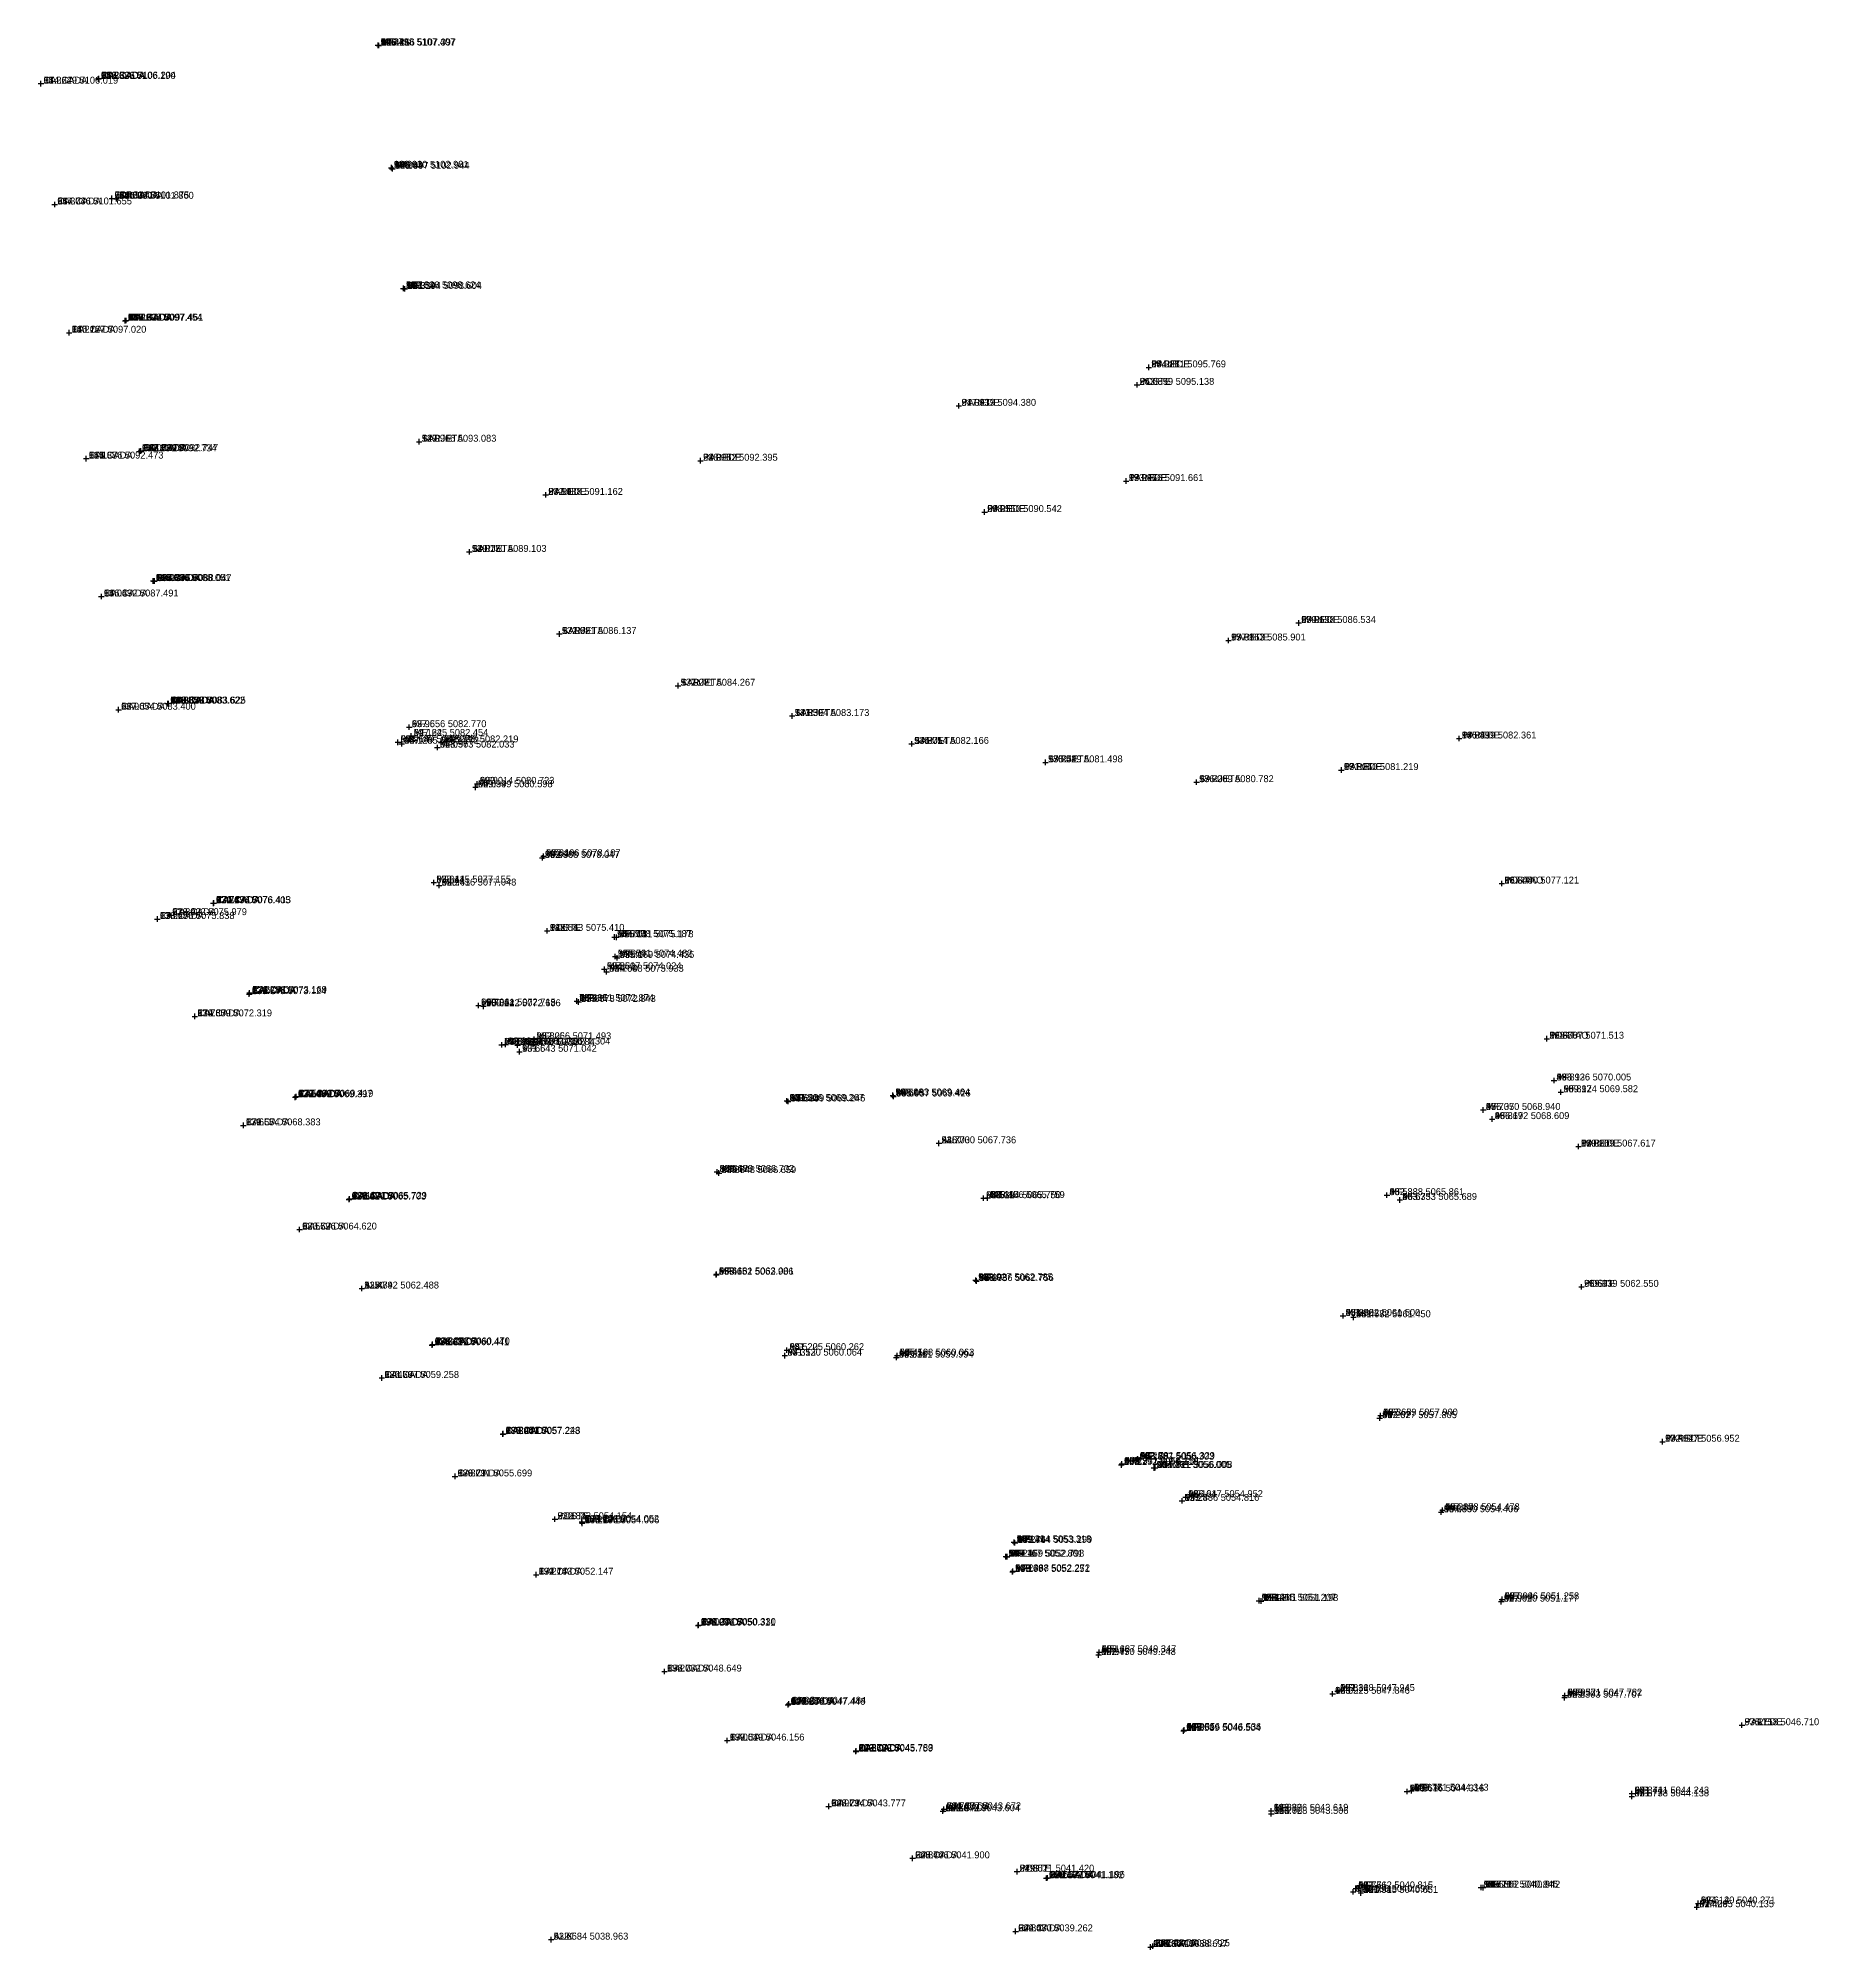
# Model space of a CAD drawing. Extents: x 914 to 999, y 4968 to 5108.
# Drawn here: x 914.1 to 978.5, y 5038.6 to 5107.7 of the extents above; entities that cross this region are included whole.
import ezdxf

# ---------------------------------------------------------------- set-up
doc = ezdxf.new("R2010")
doc.units = 0
doc.linetypes.add('1', pattern=[0])
doc.layers.get('0').update_dxf_attribs({"linetype": '1'})
doc.styles.add('STD', font='txt')

# ---------------------------------------------------------------- blocks, each defined once
blk = doc.blocks.new('CROSS')
at = {"color": 0}
for p, q in [((-50, 0), (50, 0)), ((0, -50), (0, 50))]:
    blk.add_line(p, q, dxfattribs=at)

msp = doc.modelspace()

# ---------------------------------------------------------------- block references
at = {"layer": 'POINT', "color": 2, "xscale": 0.002, "yscale": 0.002, "zscale": 0.002}
for p in [(926.428, 5107.4067, 54.2786), (926.4557, 5107.3967, 54.4214), (914.2489, 5106.0193, 54.3617), (916.3226, 5106.1904, 54.3381), (916.3365, 5106.2035, 54.2535), (926.91, 5102.9808, 54.2625), (926.9468, 5102.9444, 54.3493), (914.7461, 5101.655, 54.3034), (916.8137, 5101.8747, 54.3001), (916.98, 5101.8599, 54.2264), (927.3464, 5098.6239, 54.1622), (927.3938, 5098.6039, 54.3142), (915.2673, 5097.0203, 54.2122), (917.2927, 5097.454, 54.2297), (917.3237, 5097.4609, 54.1526), (954.2813, 5095.7688, 54.0808), (953.8588, 5095.1376, 54.059), (947.4192, 5094.3799, 54.0928), (917.8061, 5092.7341, 54.163), (917.8604, 5092.7472, 54.0718), (927.9163, 5093.0829, 54.0958), (915.886, 5092.4727, 54.1367), (938.082, 5092.3954, 54.096), (953.4659, 5091.6614, 53.9969), (932.4876, 5091.1622, 54.1083), (948.3502, 5090.5417, 53.956), (929.7297, 5089.1027, 54.0173), (918.3058, 5088.0508, 54.0563), (918.346, 5088.0467, 53.9789), (916.4318, 5087.4913, 54.0394), (959.6984, 5086.5344, 53.9146), (932.9812, 5086.1372, 53.962), (957.1635, 5085.9009, 53.886), (937.2711, 5084.2672, 53.9081), (917.054, 5083.3996, 53.9649), (918.829, 5083.6219, 53.9548), (918.8585, 5083.6248, 53.8514), (941.3938, 5083.1731, 53.8502), (927.5563, 5082.7697, 53.9645), (927.6245, 5082.454, 54.1244), (965.4993, 5082.3605, 53.8833), (927.1493, 5082.2229, 53.9678), (927.2847, 5082.1718, 54.1264), (928.573, 5082.0334, 54.0955), (928.7132, 5082.2185, 53.9393), (945.7136, 5082.1663, 53.8047), (950.5495, 5081.4978, 53.7422), (961.2399, 5081.2191, 53.8061), (929.9494, 5080.5978, 54.0388), (930.0145, 5080.7233, 53.9006), (956.0087, 5080.7824, 53.7255), (932.3679, 5078.0474, 53.9975), (932.4064, 5078.107, 53.8164), (928.4446, 5077.1547, 53.8109), (928.6364, 5077.0481, 53.9409), (967.0397, 5077.1207, 53.8483), (920.4784, 5076.405, 53.8133), (920.4939, 5076.4134, 53.7387), (918.4549, 5075.8379, 53.9258), (918.9016, 5075.9785, 53.8396), (932.5428, 5075.4103, 54.0576), (934.9785, 5075.1868, 53.8757), (935.0412, 5075.1778, 53.7106), (934.6066, 5074.0242, 53.8508), (935.0011, 5074.4815, 53.8541), (935.0688, 5074.4349, 53.7164), (934.6879, 5073.9328, 53.7037), (921.7745, 5073.1241, 53.7539), (921.7877, 5073.1691, 53.679), (930.0608, 5072.7153, 53.7044), (930.2417, 5072.6865, 53.8324), (933.6111, 5072.8743, 53.8352), (933.6781, 5072.8429, 53.6769), (919.8085, 5072.3192, 53.7645), (930.8999, 5071.2927, 53.6592), (931.04, 5071.3064, 53.8326), (931.4721, 5071.2836, 53.837), (932.0338, 5071.3043, 53.6534), (932.0664, 5071.4926, 53.8251), (968.6665, 5071.5132, 53.8727), (931.5432, 5071.0415, 53.6636), (968.9264, 5070.0047, 53.813), (923.4387, 5069.3972, 53.646), (923.4694, 5069.4194, 53.5926), (941.2063, 5069.267, 53.5513), (941.2493, 5069.2459, 53.6881), (945.0335, 5069.4639, 53.5156), (945.0566, 5069.426, 53.6429), (969.1737, 5069.5817, 53.8917), (966.3703, 5068.9403, 53.7051), (966.6919, 5068.6091, 53.8165), (921.5645, 5068.3828, 53.6654), (946.6998, 5067.7356, 53.7032), (969.8095, 5067.6172, 53.8264), (938.6792, 5066.7023, 53.5476), (938.7484, 5066.6589, 53.6642), (925.4007, 5065.7287, 53.4671), (948.3135, 5065.7505, 53.5191), (948.4562, 5065.7592, 53.4099), (962.888, 5065.8614, 53.5331), (925.3803, 5065.7026, 53.5416), (963.3531, 5065.6889, 53.6734), (923.5965, 5064.6198, 53.5722), (938.6519, 5062.9858, 53.4649), (938.661, 5063.0008, 53.618), (925.8419, 5062.4881, 53.479), (948.0268, 5062.7855, 53.4918), (948.056, 5062.7565, 53.3727), (969.9192, 5062.5498, 53.6127), (961.3023, 5061.5, 53.3576), (961.6817, 5061.4496, 53.4773), (928.381, 5060.4407, 53.3813), (928.4026, 5060.4701, 53.3273), (941.2047, 5060.2624, 53.5218), (941.1304, 5060.0641, 53.3521), (945.1611, 5059.9937, 53.3312), (945.1882, 5060.0632, 53.4503), (926.5672, 5059.2576, 53.4788), (962.6269, 5057.8046, 53.2067), (962.6586, 5057.8999, 53.3685), (930.9409, 5057.2284, 53.3005), (930.9531, 5057.2427, 53.2411), (972.8474, 5056.9521, 53.4017), (953.2922, 5056.1146, 53.2788), (953.3108, 5056.1536, 53.1936), (953.8565, 5056.3027, 53.2563), (953.8808, 5056.3287, 53.1789), (929.2111, 5055.6986, 53.3793), (954.4715, 5056.0047, 53.226), (954.5107, 5056.0081, 53.1574), (955.4855, 5054.8164, 53.2334), (955.617, 5054.9519, 53.1037), (932.822, 5054.1535, 53.1841), (933.7963, 5054.0524, 53.1436), (933.8054, 5054.0059, 53.2193), (964.8496, 5054.4062, 53.0588), (964.8975, 5054.4781, 53.2166), (949.4138, 5053.3176, 53.129), (949.4436, 5053.2986, 53.276), (949.1167, 5052.8012, 53.1158), (949.1592, 5052.7984, 53.2461), (932.1433, 5052.1475, 53.2757), (949.3568, 5052.2513, 53.1085), (949.3683, 5052.2717, 53.2427), (967.046, 5051.2576, 53.0988), (958.2655, 5051.2071, 53.1408), (958.3411, 5051.1977, 52.9739), (967.0196, 5051.1772, 52.9695), (937.9981, 5050.3111, 53.1037), (938.0145, 5050.3297, 53.0274), (952.4698, 5049.2476, 52.9747), (952.4866, 5049.3474, 53.1663), (936.7822, 5048.6491, 53.2085), (960.9248, 5047.8455, 53.0208), (961.1075, 5047.9454, 52.8309), (969.3208, 5047.7817, 52.9574), (941.2455, 5047.4463, 52.9546), (941.2757, 5047.4844, 52.8806), (969.3033, 5047.7075, 52.8299), (955.5387, 5046.5038, 52.8535), (955.5565, 5046.5356, 53.0055), (975.7178, 5046.7099, 53.1153), (939.0489, 5046.1561, 53.051), (943.6983, 5045.7592, 52.8715), (943.7017, 5045.7828, 52.8183), (963.6163, 5044.3164, 52.8632), (963.7715, 5044.3428, 52.6764), (942.7138, 5043.777, 52.9286), (946.8767, 5043.6724, 52.7099), (971.7378, 5044.1379, 52.677), (971.7414, 5044.2426, 52.8408), (946.842, 5043.6036, 52.8036), (958.7058, 5043.6188, 52.8871), (958.7084, 5043.5063, 52.7024), (945.7463, 5041.9005, 52.8404), (949.5209, 5041.4203, 52.8009), (950.5816, 5041.1817, 52.7494), (950.6269, 5041.1962, 52.6522), (961.668, 5040.6908, 52.613), (961.7623, 5040.8152, 52.761), (961.9448, 5040.6513, 52.7512), (966.2885, 5040.8447, 52.7105), (966.3617, 5040.8423, 52.5661), (974.1402, 5040.2713, 52.6117), (974.0851, 5040.1355, 52.4291), (932.6836, 5038.9632, 52.6532), (949.47, 5039.2624, 52.8079), (954.3473, 5038.6967, 52.7297), (954.4244, 5038.7248, 52.5979)]:
    msp.add_blockref('CROSS', p, dxfattribs=at)

# ---------------------------------------------------------------- texts
at = {"layer": 'CO_ORDS', "color": 3, "style": 'STD'}
for s, p in [(' 926.428 5107.407', (926.428, 5107.4067, 54.2786)), (' 926.456 5107.397', (926.4557, 5107.3967, 54.4214)), (' 914.249 5106.019', (914.2489, 5106.0193, 54.3617)), (' 916.323 5106.190', (916.3226, 5106.1904, 54.3381)), (' 916.336 5106.204', (916.3365, 5106.2035, 54.2535)), (' 926.910 5102.981', (926.91, 5102.9808, 54.2625)), (' 926.947 5102.944', (926.9468, 5102.9444, 54.3493)), (' 914.746 5101.655', (914.7461, 5101.655, 54.3034)), (' 916.814 5101.875', (916.8137, 5101.8747, 54.3001)), (' 916.980 5101.860', (916.98, 5101.8599, 54.2264)), (' 927.346 5098.624', (927.3464, 5098.6239, 54.1622)), (' 927.394 5098.604', (927.3938, 5098.6039, 54.3142)), (' 917.293 5097.454', (917.2927, 5097.454, 54.2297)), (' 917.324 5097.461', (917.3237, 5097.4609, 54.1526)), (' 915.267 5097.020', (915.2673, 5097.0203, 54.2122)), (' 954.281 5095.769', (954.2813, 5095.7688, 54.0808)), (' 953.859 5095.138', (953.8588, 5095.1376, 54.059)), (' 947.419 5094.380', (947.4192, 5094.3799, 54.0928)), (' 917.806 5092.734', (917.8061, 5092.7341, 54.163)), (' 917.860 5092.747', (917.8604, 5092.7472, 54.0718)), (' 927.916 5093.083', (927.9163, 5093.0829, 54.0958)), (' 915.886 5092.473', (915.886, 5092.4727, 54.1367)), (' 938.082 5092.395', (938.082, 5092.3954, 54.096)), (' 932.488 5091.162', (932.4876, 5091.1622, 54.1083)), (' 953.466 5091.661', (953.4659, 5091.6614, 53.9969)), (' 948.350 5090.542', (948.3502, 5090.5417, 53.956)), (' 929.730 5089.103', (929.7297, 5089.1027, 54.0173)), (' 918.306 5088.051', (918.3058, 5088.0508, 54.0563)), (' 918.346 5088.047', (918.346, 5088.0467, 53.9789)), (' 916.432 5087.491', (916.4318, 5087.4913, 54.0394)), (' 959.698 5086.534', (959.6984, 5086.5344, 53.9146)), (' 932.981 5086.137', (932.9812, 5086.1372, 53.962)), (' 957.163 5085.901', (957.1635, 5085.9009, 53.886)), (' 937.271 5084.267', (937.2711, 5084.2672, 53.9081)), (' 918.829 5083.622', (918.829, 5083.6219, 53.9548)), (' 918.858 5083.625', (918.8585, 5083.6248, 53.8514)), (' 917.054 5083.400', (917.054, 5083.3996, 53.9649)), (' 941.394 5083.173', (941.3938, 5083.1731, 53.8502)), (' 927.149 5082.223', (927.1493, 5082.2229, 53.9678)), (' 927.285 5082.172', (927.2847, 5082.1718, 54.1264)), (' 927.556 5082.770', (927.5563, 5082.7697, 53.9645)), (' 927.625 5082.454', (927.6245, 5082.454, 54.1244)), (' 928.713 5082.219', (928.7132, 5082.2185, 53.9393)), (' 945.714 5082.166', (945.7136, 5082.1663, 53.8047)), (' 965.499 5082.361', (965.4993, 5082.3605, 53.8833)), (' 928.573 5082.033', (928.573, 5082.0334, 54.0955)), (' 950.549 5081.498', (950.5495, 5081.4978, 53.7422)), (' 956.009 5080.782', (956.0087, 5080.7824, 53.7255)), (' 961.240 5081.219', (961.2399, 5081.2191, 53.8061)), (' 929.949 5080.598', (929.9494, 5080.5978, 54.0388)), (' 930.014 5080.723', (930.0145, 5080.7233, 53.9006)), (' 932.368 5078.047', (932.3679, 5078.0474, 53.9975)), (' 932.406 5078.107', (932.4064, 5078.107, 53.8164)), (' 928.445 5077.155', (928.4446, 5077.1547, 53.8109)), (' 928.636 5077.048', (928.6364, 5077.0481, 53.9409)), (' 967.040 5077.121', (967.0397, 5077.1207, 53.8483)), (' 918.902 5075.979', (918.9016, 5075.9785, 53.8396)), (' 920.478 5076.405', (920.4784, 5076.405, 53.8133)), (' 920.494 5076.413', (920.4939, 5076.4134, 53.7387)), (' 918.455 5075.838', (918.4549, 5075.8379, 53.9258)), (' 932.543 5075.410', (932.5428, 5075.4103, 54.0576)), (' 934.978 5075.187', (934.9785, 5075.1868, 53.8757)), (' 935.041 5075.178', (935.0412, 5075.1778, 53.7106)), (' 934.607 5074.024', (934.6066, 5074.0242, 53.8508)), (' 934.688 5073.933', (934.6879, 5073.9328, 53.7037)), (' 935.001 5074.482', (935.0011, 5074.4815, 53.8541)), (' 935.069 5074.435', (935.0688, 5074.4349, 53.7164)), (' 921.788 5073.169', (921.7877, 5073.1691, 53.679)), (' 921.775 5073.124', (921.7745, 5073.1241, 53.7539)), (' 930.061 5072.715', (930.0608, 5072.7153, 53.7044)), (' 930.242 5072.686', (930.2417, 5072.6865, 53.8324)), (' 933.611 5072.874', (933.6111, 5072.8743, 53.8352)), (' 933.678 5072.843', (933.6781, 5072.8429, 53.6769)), (' 919.809 5072.319', (919.8085, 5072.3192, 53.7645)), (' 930.900 5071.293', (930.8999, 5071.2927, 53.6592)), (' 931.040 5071.306', (931.04, 5071.3064, 53.8326)), (' 931.472 5071.284', (931.4721, 5071.2836, 53.837)), (' 932.034 5071.304', (932.0338, 5071.3043, 53.6534)), (' 932.066 5071.493', (932.0664, 5071.4926, 53.8251)), (' 968.667 5071.513', (968.6665, 5071.5132, 53.8727)), (' 931.543 5071.042', (931.5432, 5071.0415, 53.6636)), (' 968.926 5070.005', (968.9264, 5070.0047, 53.813)), (' 923.439 5069.397', (923.4387, 5069.3972, 53.646)), (' 923.469 5069.419', (923.4694, 5069.4194, 53.5926)), (' 941.206 5069.267', (941.2063, 5069.267, 53.5513)), (' 941.249 5069.246', (941.2493, 5069.2459, 53.6881)), (' 945.033 5069.464', (945.0335, 5069.4639, 53.5156)), (' 945.057 5069.426', (945.0566, 5069.426, 53.6429)), (' 969.174 5069.582', (969.1737, 5069.5817, 53.8917)), (' 921.564 5068.383', (921.5645, 5068.3828, 53.6654)), (' 966.370 5068.940', (966.3703, 5068.9403, 53.7051)), (' 966.692 5068.609', (966.6919, 5068.6091, 53.8165)), (' 946.700 5067.736', (946.6998, 5067.7356, 53.7032)), (' 969.809 5067.617', (969.8095, 5067.6172, 53.8264)), (' 938.679 5066.702', (938.6792, 5066.7023, 53.5476)), (' 938.748 5066.659', (938.7484, 5066.6589, 53.6642)), (' 925.380 5065.703', (925.3803, 5065.7026, 53.5416)), (' 925.401 5065.729', (925.4007, 5065.7287, 53.4671)), (' 948.314 5065.750', (948.3135, 5065.7505, 53.5191)), (' 948.456 5065.759', (948.4562, 5065.7592, 53.4099)), (' 962.888 5065.861', (962.888, 5065.8614, 53.5331)), (' 963.353 5065.689', (963.3531, 5065.6889, 53.6734)), (' 923.596 5064.620', (923.5965, 5064.6198, 53.5722)), (' 938.652 5062.986', (938.6519, 5062.9858, 53.4649)), (' 938.661 5063.001', (938.661, 5063.0008, 53.618)), (' 925.842 5062.488', (925.8419, 5062.4881, 53.479)), (' 948.027 5062.785', (948.0268, 5062.7855, 53.4918)), (' 948.056 5062.756', (948.056, 5062.7565, 53.3727)), (' 969.919 5062.550', (969.9192, 5062.5498, 53.6127)), (' 961.302 5061.500', (961.3023, 5061.5, 53.3576)), (' 961.682 5061.450', (961.6817, 5061.4496, 53.4773)), (' 928.381 5060.441', (928.381, 5060.4407, 53.3813)), (' 928.403 5060.470', (928.4026, 5060.4701, 53.3273)), (' 941.130 5060.064', (941.1304, 5060.0641, 53.3521)), (' 941.205 5060.262', (941.2047, 5060.2624, 53.5218)), (' 945.188 5060.063', (945.1882, 5060.0632, 53.4503)), (' 945.161 5059.994', (945.1611, 5059.9937, 53.3312)), (' 926.567 5059.258', (926.5672, 5059.2576, 53.4788)), (' 962.627 5057.805', (962.6269, 5057.8046, 53.2067)), (' 962.659 5057.900', (962.6586, 5057.8999, 53.3685)), (' 930.941 5057.228', (930.9409, 5057.2284, 53.3005)), (' 930.953 5057.243', (930.9531, 5057.2427, 53.2411)), (' 972.847 5056.952', (972.8474, 5056.9521, 53.4017)), (' 953.292 5056.115', (953.2922, 5056.1146, 53.2788)), (' 953.311 5056.154', (953.3108, 5056.1536, 53.1936)), (' 953.857 5056.303', (953.8565, 5056.3027, 53.2563)), (' 953.881 5056.329', (953.8808, 5056.3287, 53.1789)), (' 954.471 5056.005', (954.4715, 5056.0047, 53.226)), (' 954.511 5056.008', (954.5107, 5056.0081, 53.1574)), (' 929.211 5055.699', (929.2111, 5055.6986, 53.3793)), (' 955.486 5054.816', (955.4855, 5054.8164, 53.2334)), (' 955.617 5054.952', (955.617, 5054.9519, 53.1037)), (' 932.822 5054.154', (932.822, 5054.1535, 53.1841)), (' 933.796 5054.052', (933.7963, 5054.0524, 53.1436)), (' 933.805 5054.006', (933.8054, 5054.0059, 53.2193)), (' 964.850 5054.406', (964.8496, 5054.4062, 53.0588)), (' 964.898 5054.478', (964.8975, 5054.4781, 53.2166)), (' 949.414 5053.318', (949.4138, 5053.3176, 53.129)), (' 949.444 5053.299', (949.4436, 5053.2986, 53.276)), (' 949.117 5052.801', (949.1167, 5052.8012, 53.1158)), (' 949.159 5052.798', (949.1592, 5052.7984, 53.2461)), (' 932.143 5052.147', (932.1433, 5052.1475, 53.2757)), (' 949.357 5052.251', (949.3568, 5052.2513, 53.1085)), (' 949.368 5052.272', (949.3683, 5052.2717, 53.2427)), (' 958.265 5051.207', (958.2655, 5051.2071, 53.1408)), (' 958.341 5051.198', (958.3411, 5051.1977, 52.9739)), (' 967.020 5051.177', (967.0196, 5051.1772, 52.9695)), (' 967.046 5051.258', (967.046, 5051.2576, 53.0988)), (' 937.998 5050.311', (937.9981, 5050.3111, 53.1037)), (' 938.014 5050.330', (938.0145, 5050.3297, 53.0274)), (' 952.470 5049.248', (952.4698, 5049.2476, 52.9747)), (' 952.487 5049.347', (952.4866, 5049.3474, 53.1663)), (' 936.782 5048.649', (936.7822, 5048.6491, 53.2085)), (' 960.925 5047.846', (960.9248, 5047.8455, 53.0208)), (' 961.108 5047.945', (961.1075, 5047.9454, 52.8309)), (' 969.303 5047.707', (969.3033, 5047.7075, 52.8299)), (' 969.321 5047.782', (969.3208, 5047.7817, 52.9574)), (' 941.246 5047.446', (941.2455, 5047.4463, 52.9546)), (' 941.276 5047.484', (941.2757, 5047.4844, 52.8806)), (' 955.539 5046.504', (955.5387, 5046.5038, 52.8535)), (' 955.556 5046.536', (955.5565, 5046.5356, 53.0055)), (' 975.718 5046.710', (975.7178, 5046.7099, 53.1153)), (' 939.049 5046.156', (939.0489, 5046.1561, 53.051)), (' 943.698 5045.759', (943.6983, 5045.7592, 52.8715)), (' 943.702 5045.783', (943.7017, 5045.7828, 52.8183)), (' 963.616 5044.316', (963.6163, 5044.3164, 52.8632)), (' 963.771 5044.343', (963.7715, 5044.3428, 52.6764)), (' 971.741 5044.243', (971.7414, 5044.2426, 52.8408)), (' 942.714 5043.777', (942.7138, 5043.777, 52.9286)), (' 946.842 5043.604', (946.842, 5043.6036, 52.8036)), (' 946.877 5043.672', (946.8767, 5043.6724, 52.7099)), (' 958.706 5043.619', (958.7058, 5043.6188, 52.8871)), (' 958.708 5043.506', (958.7084, 5043.5063, 52.7024)), (' 971.738 5044.138', (971.7378, 5044.1379, 52.677)), (' 945.746 5041.900', (945.7463, 5041.9005, 52.8404)), (' 949.521 5041.420', (949.5209, 5041.4203, 52.8009)), (' 950.582 5041.182', (950.5816, 5041.1817, 52.7494)), (' 950.627 5041.196', (950.6269, 5041.1962, 52.6522)), (' 961.762 5040.815', (961.7623, 5040.8152, 52.761)), (' 966.288 5040.845', (966.2885, 5040.8447, 52.7105)), (' 966.362 5040.842', (966.3617, 5040.8423, 52.5661)), (' 961.668 5040.691', (961.668, 5040.6908, 52.613)), (' 961.945 5040.651', (961.9448, 5040.6513, 52.7512)), (' 974.085 5040.135', (974.0851, 5040.1355, 52.4291)), (' 974.140 5040.271', (974.1402, 5040.2713, 52.6117)), (' 932.684 5038.963', (932.6836, 5038.9632, 52.6532)), (' 949.470 5039.262', (949.47, 5039.2624, 52.8079)), (' 954.347 5038.697', (954.3473, 5038.6967, 52.7297)), (' 954.424 5038.725', (954.4244, 5038.7248, 52.5979))]:
    msp.add_text(s, height=0.25, dxfattribs=at).set_placement(p)
at = {"layer": 'CODE', "color": 3, "style": 'STD'}
for s, p in [(' MF', (926.428, 5107.4067, 54.2786)), (' MF', (926.4557, 5107.3967, 54.4214)), (' CALCADA', (914.2489, 5106.0193, 54.3617)), (' CALCADA', (916.3226, 5106.1904, 54.3381)), (' CALCADA', (916.3365, 5106.2035, 54.2535)), (' MF', (926.91, 5102.9808, 54.2625)), (' MF', (926.9468, 5102.9444, 54.3493)), (' CALCADA', (914.7461, 5101.655, 54.3034)), (' CALCADA', (916.8137, 5101.8747, 54.3001)), (' CALCADA', (916.98, 5101.8599, 54.2264)), (' MF', (927.3464, 5098.6239, 54.1622)), (' MF', (927.3938, 5098.6039, 54.3142)), (' CALCADA', (917.2927, 5097.454, 54.2297)), (' CALCADA', (917.3237, 5097.4609, 54.1526)), (' CALCADA', (915.2673, 5097.0203, 54.2122)), (' PAREDE', (954.2813, 5095.7688, 54.0808)), (' POSTE', (953.8588, 5095.1376, 54.059)), (' PAREDE', (947.4192, 5094.3799, 54.0928)), (' CALCADA', (917.8061, 5092.7341, 54.163)), (' CALCADA', (917.8604, 5092.7472, 54.0718)), (' SARJETA', (927.9163, 5093.0829, 54.0958)), (' CALCADA', (915.886, 5092.4727, 54.1367)), (' PAREDE', (938.082, 5092.3954, 54.096)), (' PAREDE', (932.4876, 5091.1622, 54.1083)), (' PAREDE', (953.4659, 5091.6614, 53.9969)), (' PAREDE', (948.3502, 5090.5417, 53.956)), (' SARJETA', (929.7297, 5089.1027, 54.0173)), (' CALCADA', (918.3058, 5088.0508, 54.0563)), (' CALCADA', (918.346, 5088.0467, 53.9789)), (' CALCADA', (916.4318, 5087.4913, 54.0394)), (' PAREDE', (959.6984, 5086.5344, 53.9146)), (' SARJETA', (932.9812, 5086.1372, 53.962)), (' PAREDE', (957.1635, 5085.9009, 53.886)), (' SARJETA', (937.2711, 5084.2672, 53.9081)), (' CALCADA', (918.829, 5083.6219, 53.9548)), (' CALCADA', (918.8585, 5083.6248, 53.8514)), (' CALCADA', (917.054, 5083.3996, 53.9649)), (' SARJETA', (941.3938, 5083.1731, 53.8502)), (' MF', (927.1493, 5082.2229, 53.9678)), (' MF', (927.2847, 5082.1718, 54.1264)), (' MF', (927.5563, 5082.7697, 53.9645)), (' MF', (927.6245, 5082.454, 54.1244)), (' MF', (928.7132, 5082.2185, 53.9393)), (' SARJETA', (945.7136, 5082.1663, 53.8047)), (' PAREDE', (965.4993, 5082.3605, 53.8833)), (' MF', (928.573, 5082.0334, 54.0955)), (' SARJETA', (950.5495, 5081.4978, 53.7422)), (' SARJETA', (956.0087, 5080.7824, 53.7255)), (' PAREDE', (961.2399, 5081.2191, 53.8061)), (' MF', (929.9494, 5080.5978, 54.0388)), (' MF', (930.0145, 5080.7233, 53.9006)), (' MF', (932.3679, 5078.0474, 53.9975)), (' MF', (932.4064, 5078.107, 53.8164)), (' MF', (928.4446, 5077.1547, 53.8109)), (' MF', (928.6364, 5077.0481, 53.9409)), (' PORTAO', (967.0397, 5077.1207, 53.8483)), (' CALCADA', (918.9016, 5075.9785, 53.8396)), (' CALCADA', (920.4784, 5076.405, 53.8133)), (' CALCADA', (920.4939, 5076.4134, 53.7387)), (' CALCADA', (918.4549, 5075.8379, 53.9258)), (' POSTE', (932.5428, 5075.4103, 54.0576)), (' MF', (934.9785, 5075.1868, 53.8757)), (' MF', (935.0412, 5075.1778, 53.7106)), (' MF', (934.6066, 5074.0242, 53.8508)), (' MF', (934.6879, 5073.9328, 53.7037)), (' MF', (935.0011, 5074.4815, 53.8541)), (' MF', (935.0688, 5074.4349, 53.7164)), (' CALCADA', (921.7877, 5073.1691, 53.679)), (' CALCADA', (921.7745, 5073.1241, 53.7539)), (' MF', (930.0608, 5072.7153, 53.7044)), (' MF', (930.2417, 5072.6865, 53.8324)), (' MF', (933.6111, 5072.8743, 53.8352)), (' MF', (933.6781, 5072.8429, 53.6769)), (' CALCADA', (919.8085, 5072.3192, 53.7645)), (' MF', (930.8999, 5071.2927, 53.6592)), (' MF', (931.04, 5071.3064, 53.8326)), (' MF', (931.4721, 5071.2836, 53.837)), (' MF', (932.0338, 5071.3043, 53.6534)), (' MF', (932.0664, 5071.4926, 53.8251)), (' PORTAO', (968.6665, 5071.5132, 53.8727)), (' MF', (931.5432, 5071.0415, 53.6636)), (' MF', (968.9264, 5070.0047, 53.813)), (' CALCADA', (923.4387, 5069.3972, 53.646)), (' CALCADA', (923.4694, 5069.4194, 53.5926)), (' MF', (941.2063, 5069.267, 53.5513)), (' MF', (941.2493, 5069.2459, 53.6881)), (' MF', (945.0335, 5069.4639, 53.5156)), (' MF', (945.0566, 5069.426, 53.6429)), (' MF', (969.1737, 5069.5817, 53.8917)), (' CALCADA', (921.5645, 5068.3828, 53.6654)), (' MF', (966.3703, 5068.9403, 53.7051)), (' MF', (966.6919, 5068.6091, 53.8165)), (' AUX', (946.6998, 5067.7356, 53.7032)), (' PAREDE', (969.8095, 5067.6172, 53.8264)), (' MF', (938.6792, 5066.7023, 53.5476)), (' MF', (938.7484, 5066.6589, 53.6642)), (' CALCADA', (925.3803, 5065.7026, 53.5416)), (' CALCADA', (925.4007, 5065.7287, 53.4671)), (' MF', (948.3135, 5065.7505, 53.5191)), (' MF', (948.4562, 5065.7592, 53.4099)), (' MF', (962.888, 5065.8614, 53.5331)), (' MF', (963.3531, 5065.6889, 53.6734)), (' CALCADA', (923.5965, 5064.6198, 53.5722)), (' MF', (938.6519, 5062.9858, 53.4649)), (' MF', (938.661, 5063.0008, 53.618)), (' AUX', (925.8419, 5062.4881, 53.479)), (' MF', (948.0268, 5062.7855, 53.4918)), (' MF', (948.056, 5062.7565, 53.3727)), (' POSTE', (969.9192, 5062.5498, 53.6127)), (' MF', (961.3023, 5061.5, 53.3576)), (' MF', (961.6817, 5061.4496, 53.4773)), (' CALCADA', (928.381, 5060.4407, 53.3813)), (' CALCADA', (928.4026, 5060.4701, 53.3273)), (' MF', (941.1304, 5060.0641, 53.3521)), (' MF', (941.2047, 5060.2624, 53.5218)), (' MF', (945.1882, 5060.0632, 53.4503)), (' MF', (945.1611, 5059.9937, 53.3312)), (' CALCADA', (926.5672, 5059.2576, 53.4788)), (' MF', (962.6269, 5057.8046, 53.2067)), (' MF', (962.6586, 5057.8999, 53.3685)), (' CALCADA', (930.9409, 5057.2284, 53.3005)), (' CALCADA', (930.9531, 5057.2427, 53.2411)), (' PAREDE', (972.8474, 5056.9521, 53.4017)), (' MF', (953.2922, 5056.1146, 53.2788)), (' MF', (953.3108, 5056.1536, 53.1936)), (' MF', (953.8565, 5056.3027, 53.2563)), (' MF', (953.8808, 5056.3287, 53.1789)), (' MF', (954.4715, 5056.0047, 53.226)), (' MF', (954.5107, 5056.0081, 53.1574)), (' CALCADA', (929.2111, 5055.6986, 53.3793)), (' MF', (955.4855, 5054.8164, 53.2334)), (' MF', (955.617, 5054.9519, 53.1037)), (' POSTE', (932.822, 5054.1535, 53.1841)), (' CALCADA', (933.7963, 5054.0524, 53.1436)), (' CALCADA', (933.8054, 5054.0059, 53.2193)), (' MF', (964.8496, 5054.4062, 53.0588)), (' MF', (964.8975, 5054.4781, 53.2166)), (' MF', (949.4138, 5053.3176, 53.129)), (' MF', (949.4436, 5053.2986, 53.276)), (' MF', (949.1167, 5052.8012, 53.1158)), (' MF', (949.1592, 5052.7984, 53.2461)), (' CALCADA', (932.1433, 5052.1475, 53.2757)), (' MF', (949.3568, 5052.2513, 53.1085)), (' MF', (949.3683, 5052.2717, 53.2427)), (' MF', (958.2655, 5051.2071, 53.1408)), (' MF', (958.3411, 5051.1977, 52.9739)), (' MF', (967.0196, 5051.1772, 52.9695)), (' MF', (967.046, 5051.2576, 53.0988)), (' CALCADA', (937.9981, 5050.3111, 53.1037)), (' CALCADA', (938.0145, 5050.3297, 53.0274)), (' MF', (952.4698, 5049.2476, 52.9747)), (' MF', (952.4866, 5049.3474, 53.1663)), (' CALCADA', (936.7822, 5048.6491, 53.2085)), (' MF', (960.9248, 5047.8455, 53.0208)), (' MF', (961.1075, 5047.9454, 52.8309)), (' MF', (969.3033, 5047.7075, 52.8299)), (' MF', (969.3208, 5047.7817, 52.9574)), (' CALCADA', (941.2455, 5047.4463, 52.9546)), (' CALCADA', (941.2757, 5047.4844, 52.8806)), (' MF', (955.5387, 5046.5038, 52.8535)), (' MF', (955.5565, 5046.5356, 53.0055)), (' PAREDE', (975.7178, 5046.7099, 53.1153)), (' CALCADA', (939.0489, 5046.1561, 53.051)), (' CALCADA', (943.6983, 5045.7592, 52.8715)), (' CALCADA', (943.7017, 5045.7828, 52.8183)), (' MF', (963.6163, 5044.3164, 52.8632)), (' MF', (963.7715, 5044.3428, 52.6764)), (' MF', (971.7414, 5044.2426, 52.8408)), (' CALCADA', (942.7138, 5043.777, 52.9286)), (' CALCADA', (946.842, 5043.6036, 52.8036)), (' CALCADA', (946.8767, 5043.6724, 52.7099)), (' MF', (958.7058, 5043.6188, 52.8871)), (' MF', (958.7084, 5043.5063, 52.7024)), (' MF', (971.7378, 5044.1379, 52.677)), (' CALCADA', (945.7463, 5041.9005, 52.8404)), (' POSTE', (949.5209, 5041.4203, 52.8009)), (' CALCADA', (950.5816, 5041.1817, 52.7494)), (' CALCADA', (950.6269, 5041.1962, 52.6522)), (' MF', (961.7623, 5040.8152, 52.761)), (' MF', (966.2885, 5040.8447, 52.7105)), (' MF', (966.3617, 5040.8423, 52.5661)), (' MF', (961.668, 5040.6908, 52.613)), (' MF', (961.9448, 5040.6513, 52.7512)), (' MF', (974.0851, 5040.1355, 52.4291)), (' MF', (974.1402, 5040.2713, 52.6117)), (' AUX', (932.6836, 5038.9632, 52.6532)), (' CALCADA', (949.47, 5039.2624, 52.8079)), (' CALCADA', (954.3473, 5038.6967, 52.7297)), (' CALCADA', (954.4244, 5038.7248, 52.5979))]:
    msp.add_text(s, height=0.25, dxfattribs=at).set_placement(p)
at = {"layer": 'HEIGHT', "color": 3, "style": 'STD'}
for s, p in [(' 54.279', (926.428, 5107.4067, 54.2786)), (' 54.421', (926.4557, 5107.3967, 54.4214)), (' 54.362', (914.2489, 5106.0193, 54.3617)), (' 54.338', (916.3226, 5106.1904, 54.3381)), (' 54.253', (916.3365, 5106.2035, 54.2535)), (' 54.263', (926.91, 5102.9808, 54.2625)), (' 54.349', (926.9468, 5102.9444, 54.3493)), (' 54.303', (914.7461, 5101.655, 54.3034)), (' 54.300', (916.8137, 5101.8747, 54.3001)), (' 54.226', (916.98, 5101.8599, 54.2264)), (' 54.162', (927.3464, 5098.6239, 54.1622)), (' 54.314', (927.3938, 5098.6039, 54.3142)), (' 54.230', (917.2927, 5097.454, 54.2297)), (' 54.153', (917.3237, 5097.4609, 54.1526)), (' 54.212', (915.2673, 5097.0203, 54.2122)), (' 54.081', (954.2813, 5095.7688, 54.0808)), (' 54.059', (953.8588, 5095.1376, 54.059)), (' 54.093', (947.4192, 5094.3799, 54.0928)), (' 54.163', (917.8061, 5092.7341, 54.163)), (' 54.072', (917.8604, 5092.7472, 54.0718)), (' 54.096', (927.9163, 5093.0829, 54.0958)), (' 54.137', (915.886, 5092.4727, 54.1367)), (' 54.096', (938.082, 5092.3954, 54.096)), (' 54.108', (932.4876, 5091.1622, 54.1083)), (' 53.997', (953.4659, 5091.6614, 53.9969)), (' 53.956', (948.3502, 5090.5417, 53.956)), (' 54.017', (929.7297, 5089.1027, 54.0173)), (' 54.056', (918.3058, 5088.0508, 54.0563)), (' 53.979', (918.346, 5088.0467, 53.9789)), (' 54.039', (916.4318, 5087.4913, 54.0394)), (' 53.915', (959.6984, 5086.5344, 53.9146)), (' 53.962', (932.9812, 5086.1372, 53.962)), (' 53.886', (957.1635, 5085.9009, 53.886)), (' 53.908', (937.2711, 5084.2672, 53.9081)), (' 53.955', (918.829, 5083.6219, 53.9548)), (' 53.851', (918.8585, 5083.6248, 53.8514)), (' 53.965', (917.054, 5083.3996, 53.9649)), (' 53.850', (941.3938, 5083.1731, 53.8502)), (' 53.968', (927.1493, 5082.2229, 53.9678)), (' 54.126', (927.2847, 5082.1718, 54.1264)), (' 53.965', (927.5563, 5082.7697, 53.9645)), (' 54.124', (927.6245, 5082.454, 54.1244)), (' 53.939', (928.7132, 5082.2185, 53.9393)), (' 53.805', (945.7136, 5082.1663, 53.8047)), (' 53.883', (965.4993, 5082.3605, 53.8833)), (' 54.096', (928.573, 5082.0334, 54.0955)), (' 53.742', (950.5495, 5081.4978, 53.7422)), (' 53.726', (956.0087, 5080.7824, 53.7255)), (' 53.806', (961.2399, 5081.2191, 53.8061)), (' 54.039', (929.9494, 5080.5978, 54.0388)), (' 53.901', (930.0145, 5080.7233, 53.9006)), (' 53.998', (932.3679, 5078.0474, 53.9975)), (' 53.816', (932.4064, 5078.107, 53.8164)), (' 53.811', (928.4446, 5077.1547, 53.8109)), (' 53.941', (928.6364, 5077.0481, 53.9409)), (' 53.848', (967.0397, 5077.1207, 53.8483)), (' 53.840', (918.9016, 5075.9785, 53.8396)), (' 53.813', (920.4784, 5076.405, 53.8133)), (' 53.739', (920.4939, 5076.4134, 53.7387)), (' 53.926', (918.4549, 5075.8379, 53.9258)), (' 54.058', (932.5428, 5075.4103, 54.0576)), (' 53.876', (934.9785, 5075.1868, 53.8757)), (' 53.711', (935.0412, 5075.1778, 53.7106)), (' 53.851', (934.6066, 5074.0242, 53.8508)), (' 53.704', (934.6879, 5073.9328, 53.7037)), (' 53.854', (935.0011, 5074.4815, 53.8541)), (' 53.716', (935.0688, 5074.4349, 53.7164)), (' 53.679', (921.7877, 5073.1691, 53.679)), (' 53.754', (921.7745, 5073.1241, 53.7539)), (' 53.704', (930.0608, 5072.7153, 53.7044)), (' 53.832', (930.2417, 5072.6865, 53.8324)), (' 53.835', (933.6111, 5072.8743, 53.8352)), (' 53.677', (933.6781, 5072.8429, 53.6769)), (' 53.765', (919.8085, 5072.3192, 53.7645)), (' 53.659', (930.8999, 5071.2927, 53.6592)), (' 53.833', (931.04, 5071.3064, 53.8326)), (' 53.837', (931.4721, 5071.2836, 53.837)), (' 53.653', (932.0338, 5071.3043, 53.6534)), (' 53.825', (932.0664, 5071.4926, 53.8251)), (' 53.873', (968.6665, 5071.5132, 53.8727)), (' 53.664', (931.5432, 5071.0415, 53.6636)), (' 53.813', (968.9264, 5070.0047, 53.813)), (' 53.646', (923.4387, 5069.3972, 53.646)), (' 53.593', (923.4694, 5069.4194, 53.5926)), (' 53.551', (941.2063, 5069.267, 53.5513)), (' 53.688', (941.2493, 5069.2459, 53.6881)), (' 53.516', (945.0335, 5069.4639, 53.5156)), (' 53.643', (945.0566, 5069.426, 53.6429)), (' 53.892', (969.1737, 5069.5817, 53.8917)), (' 53.665', (921.5645, 5068.3828, 53.6654)), (' 53.705', (966.3703, 5068.9403, 53.7051)), (' 53.817', (966.6919, 5068.6091, 53.8165)), (' 53.703', (946.6998, 5067.7356, 53.7032)), (' 53.826', (969.8095, 5067.6172, 53.8264)), (' 53.548', (938.6792, 5066.7023, 53.5476)), (' 53.664', (938.7484, 5066.6589, 53.6642)), (' 53.542', (925.3803, 5065.7026, 53.5416)), (' 53.467', (925.4007, 5065.7287, 53.4671)), (' 53.519', (948.3135, 5065.7505, 53.5191)), (' 53.410', (948.4562, 5065.7592, 53.4099)), (' 53.533', (962.888, 5065.8614, 53.5331)), (' 53.673', (963.3531, 5065.6889, 53.6734)), (' 53.572', (923.5965, 5064.6198, 53.5722)), (' 53.465', (938.6519, 5062.9858, 53.4649)), (' 53.618', (938.661, 5063.0008, 53.618)), (' 53.479', (925.8419, 5062.4881, 53.479)), (' 53.492', (948.0268, 5062.7855, 53.4918)), (' 53.373', (948.056, 5062.7565, 53.3727)), (' 53.613', (969.9192, 5062.5498, 53.6127)), (' 53.358', (961.3023, 5061.5, 53.3576)), (' 53.477', (961.6817, 5061.4496, 53.4773)), (' 53.381', (928.381, 5060.4407, 53.3813)), (' 53.327', (928.4026, 5060.4701, 53.3273)), (' 53.352', (941.1304, 5060.0641, 53.3521)), (' 53.522', (941.2047, 5060.2624, 53.5218)), (' 53.450', (945.1882, 5060.0632, 53.4503)), (' 53.331', (945.1611, 5059.9937, 53.3312)), (' 53.479', (926.5672, 5059.2576, 53.4788)), (' 53.207', (962.6269, 5057.8046, 53.2067)), (' 53.368', (962.6586, 5057.8999, 53.3685)), (' 53.300', (930.9409, 5057.2284, 53.3005)), (' 53.241', (930.9531, 5057.2427, 53.2411)), (' 53.402', (972.8474, 5056.9521, 53.4017)), (' 53.279', (953.2922, 5056.1146, 53.2788)), (' 53.194', (953.3108, 5056.1536, 53.1936)), (' 53.256', (953.8565, 5056.3027, 53.2563)), (' 53.179', (953.8808, 5056.3287, 53.1789)), (' 53.226', (954.4715, 5056.0047, 53.226)), (' 53.157', (954.5107, 5056.0081, 53.1574)), (' 53.379', (929.2111, 5055.6986, 53.3793)), (' 53.233', (955.4855, 5054.8164, 53.2334)), (' 53.104', (955.617, 5054.9519, 53.1037)), (' 53.184', (932.822, 5054.1535, 53.1841)), (' 53.144', (933.7963, 5054.0524, 53.1436)), (' 53.219', (933.8054, 5054.0059, 53.2193)), (' 53.059', (964.8496, 5054.4062, 53.0588)), (' 53.217', (964.8975, 5054.4781, 53.2166)), (' 53.129', (949.4138, 5053.3176, 53.129)), (' 53.276', (949.4436, 5053.2986, 53.276)), (' 53.116', (949.1167, 5052.8012, 53.1158)), (' 53.246', (949.1592, 5052.7984, 53.2461)), (' 53.276', (932.1433, 5052.1475, 53.2757)), (' 53.109', (949.3568, 5052.2513, 53.1085)), (' 53.243', (949.3683, 5052.2717, 53.2427)), (' 53.141', (958.2655, 5051.2071, 53.1408)), (' 52.974', (958.3411, 5051.1977, 52.9739)), (' 52.969', (967.0196, 5051.1772, 52.9695)), (' 53.099', (967.046, 5051.2576, 53.0988)), (' 53.104', (937.9981, 5050.3111, 53.1037)), (' 53.027', (938.0145, 5050.3297, 53.0274)), (' 52.975', (952.4698, 5049.2476, 52.9747)), (' 53.166', (952.4866, 5049.3474, 53.1663)), (' 53.208', (936.7822, 5048.6491, 53.2085)), (' 53.021', (960.9248, 5047.8455, 53.0208)), (' 52.831', (961.1075, 5047.9454, 52.8309)), (' 52.830', (969.3033, 5047.7075, 52.8299)), (' 52.957', (969.3208, 5047.7817, 52.9574)), (' 52.955', (941.2455, 5047.4463, 52.9546)), (' 52.881', (941.2757, 5047.4844, 52.8806)), (' 52.854', (955.5387, 5046.5038, 52.8535)), (' 53.005', (955.5565, 5046.5356, 53.0055)), (' 53.115', (975.7178, 5046.7099, 53.1153)), (' 53.051', (939.0489, 5046.1561, 53.051)), (' 52.872', (943.6983, 5045.7592, 52.8715)), (' 52.818', (943.7017, 5045.7828, 52.8183)), (' 52.863', (963.6163, 5044.3164, 52.8632)), (' 52.676', (963.7715, 5044.3428, 52.6764)), (' 52.841', (971.7414, 5044.2426, 52.8408)), (' 52.929', (942.7138, 5043.777, 52.9286)), (' 52.804', (946.842, 5043.6036, 52.8036)), (' 52.710', (946.8767, 5043.6724, 52.7099)), (' 52.887', (958.7058, 5043.6188, 52.8871)), (' 52.702', (958.7084, 5043.5063, 52.7024)), (' 52.677', (971.7378, 5044.1379, 52.677)), (' 52.840', (945.7463, 5041.9005, 52.8404)), (' 52.801', (949.5209, 5041.4203, 52.8009)), (' 52.749', (950.5816, 5041.1817, 52.7494)), (' 52.652', (950.6269, 5041.1962, 52.6522)), (' 52.761', (961.7623, 5040.8152, 52.761)), (' 52.711', (966.2885, 5040.8447, 52.7105)), (' 52.566', (966.3617, 5040.8423, 52.5661)), (' 52.613', (961.668, 5040.6908, 52.613)), (' 52.751', (961.9448, 5040.6513, 52.7512)), (' 52.429', (974.0851, 5040.1355, 52.4291)), (' 52.612', (974.1402, 5040.2713, 52.6117)), (' 52.653', (932.6836, 5038.9632, 52.6532)), (' 52.808', (949.47, 5039.2624, 52.8079)), (' 52.730', (954.3473, 5038.6967, 52.7297)), (' 52.598', (954.4244, 5038.7248, 52.5979))]:
    msp.add_text(s, height=0.25, dxfattribs=at).set_placement(p)
at = {"layer": 'PT_ID', "color": 3, "style": 'STD'}
for s, p in [(' 146', (926.428, 5107.4067, 54.2786)), (' 147', (926.4557, 5107.3967, 54.4214)), (' 154', (914.2489, 5106.0193, 54.3617)), (' 153', (916.3226, 5106.1904, 54.3381)), (' 152', (916.3365, 5106.2035, 54.2535)), (' 148', (926.91, 5102.9808, 54.2625)), (' 149', (926.9468, 5102.9444, 54.3493)), (' 157', (914.7461, 5101.655, 54.3034)), (' 156', (916.8137, 5101.8747, 54.3001)), (' 155', (916.98, 5101.8599, 54.2264)), (' 150', (927.3464, 5098.6239, 54.1622)), (' 151', (927.3938, 5098.6039, 54.3142)), (' 159', (917.2927, 5097.454, 54.2297)), (' 158', (917.3237, 5097.4609, 54.1526)), (' 160', (915.2673, 5097.0203, 54.2122)), (' 18', (954.2813, 5095.7688, 54.0808)), (' 24', (953.8588, 5095.1376, 54.059)), (' 21', (947.4192, 5094.3799, 54.0928)), (' 162', (917.8061, 5092.7341, 54.163)), (' 163', (917.8604, 5092.7472, 54.0718)), (' 129', (927.9163, 5093.0829, 54.0958)), (' 161', (915.886, 5092.4727, 54.1367)), (' 22', (938.082, 5092.3954, 54.096)), (' 23', (932.4876, 5091.1622, 54.1083)), (' 19', (953.4659, 5091.6614, 53.9969)), (' 20', (948.3502, 5090.5417, 53.956)), (' 130', (929.7297, 5089.1027, 54.0173)), (' 165', (918.3058, 5088.0508, 54.0563)), (' 164', (918.346, 5088.0467, 53.9789)), (' 166', (916.4318, 5087.4913, 54.0394)), (' 16', (959.6984, 5086.5344, 53.9146)), (' 131', (932.9812, 5086.1372, 53.962)), (' 17', (957.1635, 5085.9009, 53.886)), (' 132', (937.2711, 5084.2672, 53.9081)), (' 168', (918.829, 5083.6219, 53.9548)), (' 169', (918.8585, 5083.6248, 53.8514)), (' 167', (917.054, 5083.3996, 53.9649)), (' 133', (941.3938, 5083.1731, 53.8502)), (' 65', (927.1493, 5082.2229, 53.9678)), (' 66', (927.2847, 5082.1718, 54.1264)), (' 63', (927.5563, 5082.7697, 53.9645)), (' 64', (927.6245, 5082.454, 54.1244)), (' 61', (928.7132, 5082.2185, 53.9393)), (' 134', (945.7136, 5082.1663, 53.8047)), (' 14', (965.4993, 5082.3605, 53.8833)), (' 62', (928.573, 5082.0334, 54.0955)), (' 135', (950.5495, 5081.4978, 53.7422)), (' 136', (956.0087, 5080.7824, 53.7255)), (' 15', (961.2399, 5081.2191, 53.8061)), (' 60', (929.9494, 5080.5978, 54.0388)), (' 59', (930.0145, 5080.7233, 53.9006)), (' 58', (932.3679, 5078.0474, 53.9975)), (' 57', (932.4064, 5078.107, 53.8164)), (' 67', (928.4446, 5077.1547, 53.8109)), (' 68', (928.6364, 5077.0481, 53.9409)), (' 13', (967.0397, 5077.1207, 53.8483)), (' 172', (918.9016, 5075.9785, 53.8396)), (' 171', (920.4784, 5076.405, 53.8133)), (' 170', (920.4939, 5076.4134, 53.7387)), (' 173', (918.4549, 5075.8379, 53.9258)), (' 128', (932.5428, 5075.4103, 54.0576)), (' 56', (934.9785, 5075.1868, 53.8757)), (' 55', (935.0412, 5075.1778, 53.7106)), (' 52', (934.6066, 5074.0242, 53.8508)), (' 51', (934.6879, 5073.9328, 53.7037)), (' 54', (935.0011, 5074.4815, 53.8541)), (' 53', (935.0688, 5074.4349, 53.7164)), (' 176', (921.7877, 5073.1691, 53.679)), (' 175', (921.7745, 5073.1241, 53.7539)), (' 69', (930.0608, 5072.7153, 53.7044)), (' 70', (930.2417, 5072.6865, 53.8324)), (' 78', (933.6111, 5072.8743, 53.8352)), (' 77', (933.6781, 5072.8429, 53.6769)), (' 174', (919.8085, 5072.3192, 53.7645)), (' 71', (930.8999, 5071.2927, 53.6592)), (' 72', (931.04, 5071.3064, 53.8326)), (' 74', (931.4721, 5071.2836, 53.837)), (' 75', (932.0338, 5071.3043, 53.6534)), (' 76', (932.0664, 5071.4926, 53.8251)), (' 12', (968.6665, 5071.5132, 53.8727)), (' 73', (931.5432, 5071.0415, 53.6636)), (' 49', (968.9264, 5070.0047, 53.813)), (' 178', (923.4387, 5069.3972, 53.646)), (' 177', (923.4694, 5069.4194, 53.5926)), (' 81', (941.2063, 5069.267, 53.5513)), (' 82', (941.2493, 5069.2459, 53.6881)), (' 79', (945.0335, 5069.4639, 53.5156)), (' 80', (945.0566, 5069.426, 53.6429)), (' 50', (969.1737, 5069.5817, 53.8917)), (' 179', (921.5645, 5068.3828, 53.6654)), (' 47', (966.3703, 5068.9403, 53.7051)), (' 48', (966.6919, 5068.6091, 53.8165)), (' 2', (946.6998, 5067.7356, 53.7032)), (' 11', (969.8095, 5067.6172, 53.8264)), (' 83', (938.6792, 5066.7023, 53.5476)), (' 84', (938.7484, 5066.6589, 53.6642)), (' 181', (925.3803, 5065.7026, 53.5416)), (' 182', (925.4007, 5065.7287, 53.4671)), (' 94', (948.3135, 5065.7505, 53.5191)), (' 93', (948.4562, 5065.7592, 53.4099)), (' 45', (962.888, 5065.8614, 53.5331)), (' 46', (963.3531, 5065.6889, 53.6734)), (' 180', (923.5965, 5064.6198, 53.5722)), (' 85', (938.6519, 5062.9858, 53.4649)), (' 86', (938.661, 5063.0008, 53.618)), (' 137', (925.8419, 5062.4881, 53.479)), (' 92', (948.0268, 5062.7855, 53.4918)), (' 91', (948.056, 5062.7565, 53.3727)), (' 25', (969.9192, 5062.5498, 53.6127)), (' 43', (961.3023, 5061.5, 53.3576)), (' 44', (961.6817, 5061.4496, 53.4773)), (' 184', (928.381, 5060.4407, 53.3813)), (' 183', (928.4026, 5060.4701, 53.3273)), (' 87', (941.1304, 5060.0641, 53.3521)), (' 88', (941.2047, 5060.2624, 53.5218)), (' 90', (945.1882, 5060.0632, 53.4503)), (' 89', (945.1611, 5059.9937, 53.3312)), (' 185', (926.5672, 5059.2576, 53.4788)), (' 41', (962.6269, 5057.8046, 53.2067)), (' 42', (962.6586, 5057.8999, 53.3685)), (' 187', (930.9409, 5057.2284, 53.3005)), (' 188', (930.9531, 5057.2427, 53.2411)), (' 10', (972.8474, 5056.9521, 53.4017)), (' 100', (953.2922, 5056.1146, 53.2788)), (' 99', (953.3108, 5056.1536, 53.1936)), (' 98', (953.8565, 5056.3027, 53.2563)), (' 97', (953.8808, 5056.3287, 53.1789)), (' 96', (954.4715, 5056.0047, 53.226)), (' 95', (954.5107, 5056.0081, 53.1574)), (' 186', (929.2111, 5055.6986, 53.3793)), (' 127', (955.4855, 5054.8164, 53.2334)), (' 126', (955.617, 5054.9519, 53.1037)), (' 220', (932.822, 5054.1535, 53.1841)), (' 189', (933.7963, 5054.0524, 53.1436)), (' 190', (933.8054, 5054.0059, 53.2193)), (' 39', (964.8496, 5054.4062, 53.0588)), (' 40', (964.8975, 5054.4781, 53.2166)), (' 101', (949.4138, 5053.3176, 53.129)), (' 102', (949.4436, 5053.2986, 53.276)), (' 103', (949.1167, 5052.8012, 53.1158)), (' 104', (949.1592, 5052.7984, 53.2461)), (' 191', (932.1433, 5052.1475, 53.2757)), (' 105', (949.3568, 5052.2513, 53.1085)), (' 106', (949.3683, 5052.2717, 53.2427)), (' 125', (958.2655, 5051.2071, 53.1408)), (' 124', (958.3411, 5051.1977, 52.9739)), (' 37', (967.0196, 5051.1772, 52.9695)), (' 38', (967.046, 5051.2576, 53.0988)), (' 193', (937.9981, 5050.3111, 53.1037)), (' 194', (938.0145, 5050.3297, 53.0274)), (' 107', (952.4698, 5049.2476, 52.9747)), (' 108', (952.4866, 5049.3474, 53.1663)), (' 192', (936.7822, 5048.6491, 53.2085)), (' 123', (960.9248, 5047.8455, 53.0208)), (' 122', (961.1075, 5047.9454, 52.8309)), (' 35', (969.3033, 5047.7075, 52.8299)), (' 36', (969.3208, 5047.7817, 52.9574)), (' 196', (941.2455, 5047.4463, 52.9546)), (' 195', (941.2757, 5047.4844, 52.8806)), (' 109', (955.5387, 5046.5038, 52.8535)), (' 110', (955.5565, 5046.5356, 53.0055)), (' 9', (975.7178, 5046.7099, 53.1153)), (' 197', (939.0489, 5046.1561, 53.051)), (' 200', (943.7017, 5045.7828, 52.8183)), (' 199', (943.6983, 5045.7592, 52.8715)), (' 121', (963.6163, 5044.3164, 52.8632)), (' 120', (963.7715, 5044.3428, 52.6764)), (' 34', (971.7414, 5044.2426, 52.8408)), (' 198', (942.7138, 5043.777, 52.9286)), (' 202', (946.842, 5043.6036, 52.8036)), (' 201', (946.8767, 5043.6724, 52.7099)), (' 145', (958.7058, 5043.6188, 52.8871)), (' 144', (958.7084, 5043.5063, 52.7024)), (' 33', (971.7378, 5044.1379, 52.677)), (' 203', (945.7463, 5041.9005, 52.8404)), (' 219', (949.5209, 5041.4203, 52.8009)), (' 205', (950.5816, 5041.1817, 52.7494)), (' 206', (950.6269, 5041.1962, 52.6522)), (' 112', (961.7623, 5040.8152, 52.761)), (' 119', (966.2885, 5040.8447, 52.7105)), (' 118', (966.3617, 5040.8423, 52.5661)), (' 113', (961.668, 5040.6908, 52.613)), (' 111', (961.9448, 5040.6513, 52.7512)), (' 31', (974.0851, 5040.1355, 52.4291)), (' 32', (974.1402, 5040.2713, 52.6117)), (' 6', (932.6836, 5038.9632, 52.6532)), (' 204', (949.47, 5039.2624, 52.8079)), (' 208', (954.3473, 5038.6967, 52.7297)), (' 207', (954.4244, 5038.7248, 52.5979))]:
    msp.add_text(s, height=0.25, dxfattribs=at).set_placement(p)

doc.saveas('drawing.dxf')
